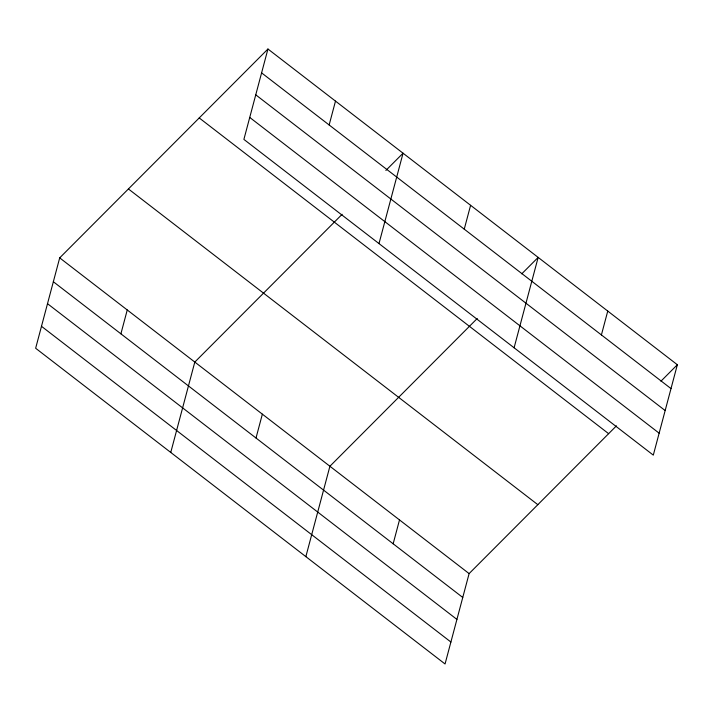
<?xml version="1.0" encoding="UTF-8"?>
<svg xmlns="http://www.w3.org/2000/svg" width="713" height="713" viewBox="0 0 713 713"><rect width="100%" height="100%" fill="white"/><g stroke="black" fill="none" stroke-linecap="round" stroke-linejoin="round"><path stroke-width="1.07" d="M267.945 49.019L243.891 139.4L653.304 455.126L677.35 364.744L267.945 49.019L59.696 257.874L35.65 348.256L445.055 663.981L469.109 573.6L616.442 425.839M120.898 333.827L127.253 309.968M170.755 452.443L194.801 362.07L342.133 214.301M329.148 124.971L335.493 101.112M256.012 438.014L262.357 414.164M378.995 243.588L403.05 153.215L385.867 170.443M305.859 556.63L329.905 466.257L477.238 318.488M464.252 229.158L470.598 205.308M393.157 543.787L399.503 519.929M514.1 347.775L538.155 257.402L521.756 273.845M601.407 334.932L607.752 311.073M660.951 381.197L677.35 364.744M261.591 72.878L671.004 388.603M255.753 94.829L665.158 410.554M249.737 117.44L659.142 433.174M199.221 117.939L608.626 433.673M128.42 188.954L537.825 504.679M59.696 257.874L469.109 573.6M53.35 281.733L462.755 597.458M47.513 303.685L456.917 619.41M41.488 326.304L450.901 642.03"/></g></svg>
